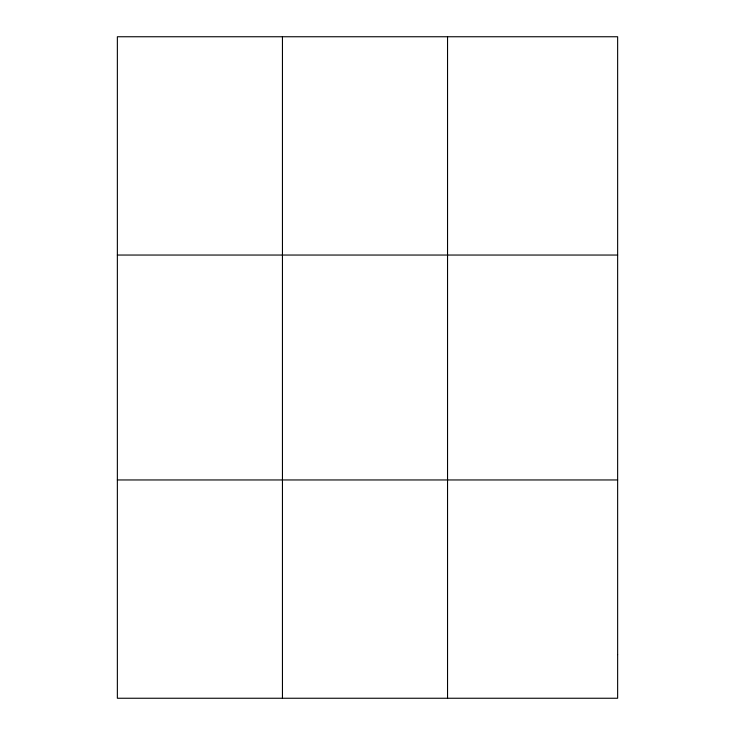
<?xml version="1.0" encoding="UTF-8"?>
<svg xmlns="http://www.w3.org/2000/svg" width="735" height="735" viewBox="0 0 735 735"><rect width="100%" height="100%" fill="white"/><g stroke="black" fill="none" stroke-linecap="round" stroke-linejoin="round"><path stroke-width="1.1" d="M282.451 36.75L282.451 698.25M447.541 36.75L447.541 698.25M117.361 255.045L617.639 255.045M117.361 479.955L617.639 479.955M617.639 654.591L617.639 698.25L117.361 698.25L117.361 36.75L617.639 36.75L617.639 654.591"/></g></svg>
